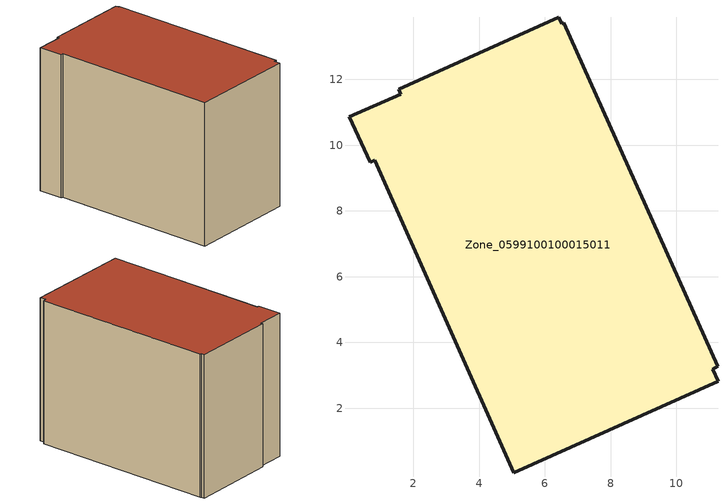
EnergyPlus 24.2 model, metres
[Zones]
Zone_0599100100015011
 floor ground (C_G): 11.26,2.83 5.05,0.04 0.83,9.55 0.68,9.48 0.06,10.87 1.62,11.56 1.55,11.7 6.42,13.89 6.5,13.7 6.58,13.73 11.26,3.27 11.11,3.19 z0
 wall outside (C_F): 6.42,13.89 1.55,11.7 1.62,11.56 0.06,10.87 0.68,9.48 0.83,9.55 5.05,0.04 11.26,2.83 11.11,3.19 11.26,3.27 6.58,13.73 6.5,13.7 6.42,13.89 z0:9.02
 roof outside (C_R): 5.05,0.04 11.26,2.83 11.11,3.19 11.26,3.27 6.58,13.73 6.5,13.7 6.42,13.89 1.55,11.7 1.62,11.56 0.06,10.87 0.68,9.48 0.83,9.55 z9.02
[BUILDING]
Pand.0599100100015011: North Axis=0; Terrain=City; Loads Convergence Tolerance Value=0.04; Temperature Convergence Tolerance Value=0.4; Solar Distribution=FullExterior; Maximum Number of Warmup Days=25; Minimum Number of Warmup Days=1
[Site:Location]
Rotterdam.The.Hague.AP_ZH_NLD Design_Conditions: Latitude=51.96; Longitude=4.45; Time Zone=1; Elevation=-4.5
[SITE:GROUNDTEMPERATURE:BUILDINGSURFACE]
18, 18, 18, 18, 18, 18, 18, 18, 18, 18, 18, 18
[MATERIAL] Thermal Absorptance=0.9; Solar Absorptance=0.7; Visible Absorptance=0.7
Name | Roughness | Thickness | Conductivity | Density | Specific Heat
G.D.2015-2018 | MediumSmooth | 0.15 | 0.0428571 | 540 | 1210
F.D.2015-2018 | Rough | 0.3 | 0.0666667 | 1920 | 840
R.D.2015-2018 | MediumRough | 0.2 | 0.0333333 | 1500 | 1000
[CONSTRUCTION]
C_G: G.D.2015-2018
C_F: F.D.2015-2018
C_R: R.D.2015-2018
[ZONE]
Zone_0599100100015011: Type=1; Multiplier=1; Ceiling Height=Autocalculate; Volume=Autocalculate; Floor Area=autocalculate; Part of Total Floor Area=Yes
[ZONEINFILTRATION:DESIGNFLOWRATE]
Infil_Zone_0599100100015011: Zone or ZoneList or Space or SpaceList=Zone_0599100100015011; Schedule=AlwaysOn; Design Flow Rate Calculation Method=Flow/Area; Flow Rate per Floor Area=0.0021; Constant Term Coefficient=1; Temperature Term Coefficient=0; Velocity Term Coefficient=0; Velocity Squared Term Coefficient=0
[HVACTEMPLATE:ZONE:IDEALLOADSAIRSYSTEM]
Zone_0599100100015011: Maximum Heating Supply Air Temperature=50; Minimum Cooling Supply Air Temperature=13; Maximum Heating Supply Air Humidity Ratio=0.0156; Minimum Cooling Supply Air Humidity Ratio=0.0077; Heating Limit=NoLimit; Cooling Limit=NoLimit; Dehumidification Control Type=ConstantSensibleHeatRatio; Cooling Sensible Heat Ratio=0.7; Dehumidification Setpoint=60; Humidification Control Type=None; Humidification Setpoint=30; Outdoor Air Method=None; Outdoor Air Flow Rate per Person=0.00944; Outdoor Air Flow Rate per Zone Floor Area=0; Outdoor Air Flow Rate per Zone=0; Demand Controlled Ventilation Type=None; Outdoor Air Economizer Type=NoEconomizer; Heat Recovery Type=None; Sensible Heat Recovery Effectiveness=0.7; Latent Heat Recovery Effectiveness=0.65
[ZONECONTROL:THERMOSTAT]
ThermostatControl_Zone_0599100100015011: Zone or ZoneList=Zone_0599100100015011; Control Type Schedule=DualSetpointControlType; Control 1=Thermostat_Zone_0599100100015011; Temperature Difference Between Cutout And Setpoint=0
[THERMOSTATSETPOINT:DUALSETPOINT]
Thermostat_Zone_0599100100015011: Heating Setpoint Temperature Schedule=HeatingSetpoint_Zone_0599100100015011; Cooling Setpoint Temperature Schedule=CoolingSetpoint_Zone_0599100100015011
[SCHEDULE:COMPACT]
HeatingSetpoint_Zone_0599100100015011: Through: 12/31, For: AllDays, Until: 24:00, 21
CoolingSetpoint_Zone_0599100100015011: Through: 12/31, For: AllDays, Until: 24:00, 24
DualSetpointControlType: Through: 12/31, For: AllDays, Until: 24:00, 4
AlwaysOn: Through: 12/31, For: AllDays, Until: 24:00, 1
